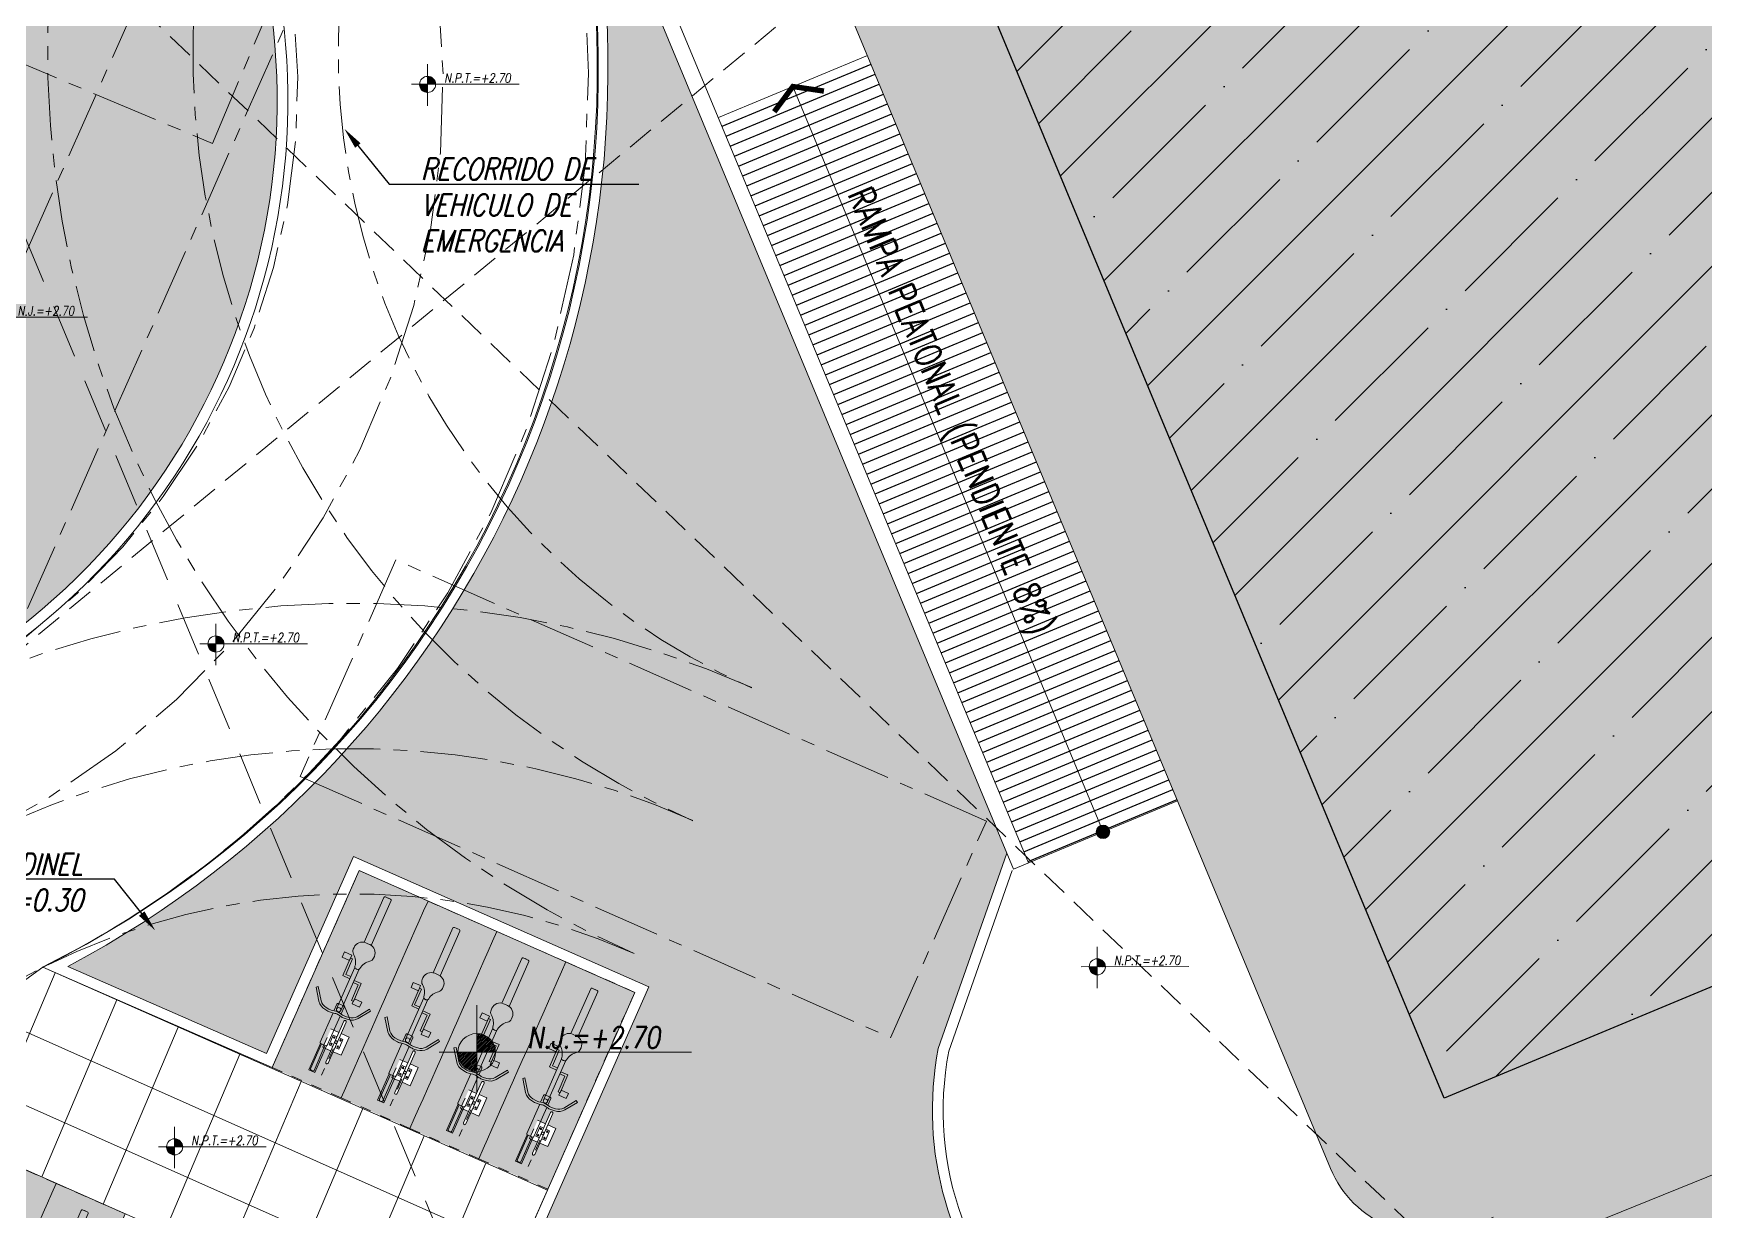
# Model space of a CAD drawing. Header units: inches. Extents: x 0 to 766, y -245 to 236.
# Drawn here: x 246.61 to 262.14, y 89.35 to 100.29 of the extents above; entities that cross this region are included whole.
import ezdxf
from ezdxf import colors
from ezdxf.entities.mleader import LeaderData, LeaderLine
from ezdxf.enums import TextEntityAlignment as Align
from ezdxf.math import Vec2, Vec3

# ---------------------------------------------------------------- set-up
doc = ezdxf.new("R2010")
doc.units = ezdxf.units.IN
doc.header["$MEASUREMENT"] = 0
doc.set_wipeout_variables(frame=1)
for name, pattern in [('CENTER', [2, 1.25, -0.25, 0.25, -0.25]), ('HIDDEN', [0.375, 0.25, -0.125]), ('HIDDEN2', [0.1875, 0.125, -0.0625])]:
    doc.linetypes.add(name, pattern=pattern)
for name, color, linetype, lineweight in [('000 SOS 911 EQUIPOS', 5, 'Continuous', 25), ('A-BICICLETAS', 251, 'Continuous', 9), ('A-JARDIN', 251, 'Continuous', 9), ('A-MURO BAJO', 251, 'Continuous', 9), ('A-PROYECCIONES', 251, 'HIDDEN', 9), ('A-TEXTO-INDICACIONES', 251, 'Continuous', 9), ('BICICLETAS', 251, 'Continuous', 9), ('DLP_ETAPAS', 251, 'Continuous', 9), ('DLP_HATCH', 251, 'Continuous', 9), ('DLP_MURO BAJO', 251, 'Continuous', 9), ('DLP_PROYECCIONES', 251, 'HIDDEN', 9), ('DLP_TEXTO INDICACIONES', 251, 'Continuous', 9), ('DLP_VERDE', 251, 'Continuous', 9), ('HATCH', 251, 'Continuous', 9), ('MOBILIARIO', 251, 'Continuous', 9), ('PROYECCIONES', 251, 'HIDDEN2', 9), ('TEXTO-AMBIENTE', 251, 'Continuous', 9), ('TEXTO-INDICACIONES', 251, 'Continuous', 9), ('XREF_PAISAJISMO_200612$0$A-PISO', 251, 'Continuous', 9), ('XREF_VEGETACION_200612$0$0_PA_VEGETACION', 251, 'Continuous', 9)]:
    doc.layers.add(name, color=color, linetype=linetype, lineweight=lineweight)
doc.styles.add('R80', font='romans.shx', dxfattribs={"width": 0.8, "oblique": 15, "height": 0.1})
doc.styles.add('R80-200', font='romans.shx', dxfattribs={"width": 0.8, "oblique": 10, "height": 0.2})
doc.styles.add('ROMANS', font='romans.shx', dxfattribs={"width": 0.8})
doc.styles.get("Standard").update_dxf_attribs({"font": 'arial.ttf'})

# ---------------------------------------------------------------- blocks, each defined once
blk = doc.blocks.new('XREF_PAISAJISMO_200612')
at = {"layer": 'XREF_PAISAJISMO_200612$0$A-PISO', "elevation": 1.392993783872242e-06}
blk.add_lwpolyline([(121.7785938877787, 92.31996970064938), (95.2386201521731, 81.58412649203092)], dxfattribs=at)
blk = doc.blocks.new('paisajismo et 1')
at = {"layer": 'XREF_VEGETACION_200612$0$0_PA_VEGETACION', "true_color": 0xecedde, "transparency": 33554618}
blk.add_hatch(color=254, dxfattribs=at).paths.add_polyline_path([(95.2386201521731, 81.58412649203092), (96.27911067209789, 81.12376370932907), (122.2008766701911, 90.81512330006808), (121.7785938877787, 92.31996970064938)])
blk.add_blockref('XREF_PAISAJISMO_200612', (0, 0))
blk = doc.blocks.new('SIM NIVEL PLANTA')
at = {"linetype": 'Continuous'}
h = blk.add_hatch(dxfattribs=at)
h.set_pattern_fill('_USER', color=256, scale=0.0999963382923852, angle=45, style=0, pattern_type=0)
h.set_pattern_definition([(45, (35396.10580914898, 26516.48920438578), (-0.0707080889003696, 0.0707080889003696), [])])
h.paths.add_polyline_path([(-17.03192196782002, 1e-16), (-15.53208676343602, 1e-16, 0.4092090227661144), (-17.03192196782002, 1.474380134766136)])
h.paths.add_polyline_path([(-18.53175717220401, -1e-16, 0.4192358746569979), (-17.03192196782002, -1.525729753993459), (-17.03192196782002, 0)])
for p, q in [((-17.03192196782002, -3.974827738415029), (-17.03192196782002, 3.71603278895526)), ((0, 0), (-20, 0))]:
    blk.add_line(p, q)
blk.add_circle((-17.03192196782002, -0.0256748096136619), 1.500054944379798, dxfattribs=at)
at = {"style": 'R80'}
blk.add_attdef('N.P.T.+0.00', text='', height=2.029999999999998, dxfattribs=at).set_placement((-7.766043381718013, 2.014999999999999), align=Align.MIDDLE_CENTER)
blk = doc.blocks.new('ETAPAS_EL-ROSARIO-01')
at = {"layer": 'DLP_HATCH'}
h = blk.add_hatch(dxfattribs=at)
h.set_pattern_fill('NET', color=8, scale=0.5, angle=30)
h.set_pattern_definition([(29.99999999999999, (-226598.6886320594, -8188115.858783023), (-0.7937499999999998, 1.374815328507796), []), (120, (-226598.6886320594, -8188115.858783023), (-1.374815328507796, -0.7937499999999997), [])])
edge = h.paths.add_edge_path()
edge.add_line((-5.119257558631944, -39.38055419642478), (-2.145317182556028, -34.362713820301))
edge.add_line((-2.145317182556028, -34.362713820301), (-0.7240417564753443, -35.17092017363757))
edge.add_line((-0.7240417564753443, -35.17092017363757), (6.173584206553642, -23.15930621977895))
edge.add_line((6.173584206553642, -23.15930621977895), (4.372489723959006, -12.48715165443718))
edge.add_line((4.372489723959006, -12.48715165443718), (3.084003503667191, -7.412719970569015))
edge.add_line((3.084003503667191, -7.412719970569015), (0.6028502009867225, -1.453054812736809))
edge.add_line((0.6028502009867225, -1.453054812736809), (-26.05888872095966, -11.4215807216242))
edge.add_line((-26.05888872095966, -11.4215807216242), (-38.30667500055279, -6.003316828981042))
edge.add_line((-38.30667500055279, -6.003316828981042), (-39.01143954624422, -15.82896352373064))
edge.add_line((-39.01143954624422, -15.82896352373064), (-41.04641557997093, -27.65982411149889))
edge.add_arc((-46.95957980857929, -26.64272587094456), 6.000000002119358, 309.9255506769823, 350.2402988185339, ccw=False)
edge.add_line((-43.10882972707623, -31.24400002416223), (-48.93134561294573, -36.11679237801582))
edge.add_line((-48.93134561294573, -36.11679237801582), (-63.58545379701536, -32.11002549156547))
edge.add_line((-63.58545379701536, -32.11002549156547), (-61.2715167705901, -23.64699377864599))
edge.add_line((-61.2715167705901, -23.64699377864599), (-60.8656602006231, -17.4209560174495))
edge.add_line((-60.8656602006231, -17.4209560174495), (-71.96898017692729, -14.997259397991))
edge.add_line((-71.96898017692729, -14.997259397991), (-72.46370098288753, -16.80662044230849))
edge.add_line((-72.46370098288753, -16.80662044230849), (-97.98786569951335, -9.828191481530666))
edge.add_line((-97.98786569951335, -9.828191481530666), (-103.8112985943153, -36.55343463178724))
edge.add_line((-103.8112985943153, -36.55343463178724), (-110.35362560043, -66.42470536567271))
edge.add_line((-110.35362560043, -66.42470536567271), (-53.61793261306593, -81.61772925034165))
edge.add_line((-53.61793261306593, -81.61772925034165), (-44.92496922399732, -72.72020544484258))
edge.add_line((-44.92496922399732, -72.72020544484258), (-5.119257558631944, -39.38055419642478))
blk = doc.blocks.new('BICICLETA')
at = {"ltscale": 0.1}
for p, q in [((-0.0352169326506555, 0), (-0.0352169326506555, -0.3043964114040136)), ((0.0352169326506555, 0), (-0.0352169326506555, 0)), ((0.0352169326506555, 0), (0.0352169326506555, -0.3060924336314201)), ((-0.0219918483053334, -0.3035321608185768), (-0.0219918483053334, -0.0161127932369709)), ((-0.0102528707357124, -0.0043738167732954), (0.0073555955896154, -0.0043738167732954)), ((0.0190945731010288, -0.0161127932369709), (0.0190945731010288, -0.3035321608185768)), ((-0.042535059095826, -0.3152711372822523), (-0.042535059095826, -0.6538007911294699)), ((0.0278988062636927, -0.3035321608185768), (-0.030796081526205, -0.3035321608185768)), ((0.0396377838333137, -0.3152711372822523), (0.0396377838333137, -0.6538007911294699)), ((-0.2294698675977997, -0.7060678862035275), (-0.317238318210002, -0.8312386739999055)), ((-0.1006510849110782, -0.6495964899659157), (-0.136093778302893, -0.6538777090609074)), ((-0.097835585474968, -0.6729050148278475), (-0.1332782788667828, -0.6771862339228392)), ((-0.0226960347499699, -0.681324178352952), (-0.0625106919324026, -0.6739967521280051)), ((-0.0226960347499699, -0.6574519332498312), (-0.0582612127182074, -0.6509065739810467)), ((-0.042535059095826, -0.6776730362325907), (-0.042535059095826, -0.755668381229043)), ((0.0197987574501895, -0.6574519332498312), (0.0553639375721105, -0.6509065739810467)), ((0.0197987574501895, -0.681324178352952), (0.059613416728098, -0.6739967521280051)), ((0.0396377838333137, -0.6776730362325907), (0.0396377838333137, -0.755668381229043)), ((0.0949383102124557, -0.6729050148278475), (0.1303810036624782, -0.6771862339228392)), ((0.0977538097067736, -0.6495964899659157), (0.1331965030985884, -0.6538777090609074)), ((0.2265725923934951, -0.7060678862035275), (0.3143410430639051, -0.8312386739999055)), ((-0.317238318210002, -0.8312386739999055), (-0.2988601372344419, -0.845848836004734)), ((-0.211091686564032, -0.7206780482083559), (-0.2988601372344419, -0.845848836004734)), ((0.0278988062636927, -0.7674073576927185), (-0.030796081526205, -0.7674073576927185)), ((-0.0249265927122906, -0.7087124697864056), (-0.0249265927122906, -1.187924370169639)), ((0.022029317507986, -0.7087124697864056), (0.022029317507986, -1.187924370169639)), ((0.0817608520155773, -0.8520537223666906), (0.0817608520155773, -1.033725392073392)), ((0.0817608520155773, -0.8520537223666906), (0.105238807038404, -0.8520537223666906)), ((0.105238807038404, -0.8520537223666906), (0.105238807038404, -1.057203346863389)), ((0.208194411417935, -0.7206780482083559), (0.2959628619719297, -0.845848836004734)), ((0.3143410430639051, -0.8312386739999055), (0.2959628619719297, -0.845848836004734)), ((-0.0249265927122906, -1.057203346863389), (-0.1081360823009163, -1.057203346863389)), ((-0.1081360823009163, -1.262352971360087), (-0.1081360823009163, -1.057203346863389)), ((0.022029317507986, -1.033725392073392), (0.0817608520155773, -1.033725392073392)), ((0.022029317507986, -1.057203346863389), (0.105238807038404, -1.057203346863389)), ((-0.0846581271616742, -1.262352971360087), (-0.0846581271616742, -1.080681301653385)), ((-0.0249265927122906, -1.080681301653385), (-0.0846581271616742, -1.080681301653385)), ((-0.0059508346021175, -1.178271571174263), (-0.0014486375730485, -1.178271571174263)), ((0.0030535593978129, -1.178271571174263), (-0.0014486375730485, -1.178271571174263)), ((-0.1188384132110514, -1.377834189683198), (-0.1188384132110514, -1.357673712074756)), ((-0.0846581271616742, -1.262352971360087), (-0.1081360823009163, -1.262352971360087)), ((0.1159411379485391, -1.377834189683198), (0.1159411379485391, -1.357673712074756)), ((-0.042535059095826, -1.988261021673679), (-0.042535059095826, -1.470080446451902)), ((-0.0014486375730485, -1.471746010705828), (-0.0249265927122906, -1.471746010705828)), ((-0.0014486375730485, -1.471746010705828), (0.022029317507986, -1.471746010705828)), ((0.0396377838333137, -1.988261021673679), (0.0396377838333137, -1.470080446451902)), ((0.0278988062636927, -2), (-0.030796081526205, -2)), ((0.0073555955896154, -2), (-0.0102528707357124, -2))]:
    blk.add_line(p, q, dxfattribs=at)
for points in [[(0.1902822779957205, -0.8224237971007823), (0.1902822779957205, -0.881683649495244), (0.105238807038404, -0.881683649495244), (0.105238807038404, -0.8224237971007823)], [(-0.1931795531418174, -1.29198289848864), (-0.1931795531418174, -1.232723046094179), (-0.1081360823009163, -1.232723046094179), (-0.1081360823009163, -1.29198289848864)]]:
    blk.add_lwpolyline(points, close=True, dxfattribs=at)
blk.add_circle((-0.0014486375730485, -0.7087124697864056), 0.0234779551140784, dxfattribs=at)
for centre, radius, start, end in [((-0.0102528707357124, -0.0161127932369709), 0.0117389775570392, 90, 180), ((0.0073555955896154, -0.0161127932369709), 0.0117389775570392, 0, 90), ((-0.030796081526205, -0.3152711372822523), 0.0117389775570392, 90, 180), ((0.0278988062636927, -0.3152711372822523), 0.0117389775570392, 0, 90), ((-0.1192007814534008, -0.7937288600951434), 0.1408677306844701, 96.88754168544253, 141.5162396739128), ((-0.1192007814534008, -0.7937288600951434), 0.1173897755703917, 96.88754168544253, 141.5162396739128), ((-0.083758088061586, -0.7894476391375065), 0.1408677306844701, 79.57206374426998, 96.88754168544253), ((-0.083758088061586, -0.7894476391375065), 0.1173897755703917, 79.57206374426998, 96.88754168544253), ((-0.001448638678994, -0.5420010443776846), 0.1173897755703917, 259.5720637442699, 280.42793625573), ((-0.001448638678994, -0.5658732894808054), 0.1173897755703917, 259.5720637442699, 280.42793625573), ((0.0808608127990738, -0.7894476391375065), 0.1408677306844701, 83.11245831455749, 100.42793625573), ((0.0808608127990738, -0.7894476391375065), 0.1173897755703917, 83.11245831455749, 100.42793625573), ((0.1163035061908886, -0.7937288600951434), 0.1173897755703917, 38.48376032608721, 83.11245831455749), ((0.1163035061908886, -0.7937288600951434), 0.1408677306844701, 38.48376032608721, 83.11245831455749), ((-0.030796081526205, -0.755668381229043), 0.0117389775570392, 180, 270), ((0.0278988062636927, -0.755668381229043), 0.0117389775570392, 270, 0), ((-0.1922793090343475, -1.177966738119721), 0.1643621935413706, 306.3264775057557, 352.7261544639273), ((-0.0059508346021175, -1.20174952596426), 0.0234779551140784, 90, 172.7261544639273), ((0.0030535593978129, -1.20174952596426), 0.0234779551140784, 7.273845536072695, 90), ((0.1893820338300429, -1.177966738119721), 0.1643621935413706, 187.2738455360727, 233.6735224942443), ((-0.0601435254211538, -1.357673712074756), 0.0586948877851959, 126.3264775057557, 180), ((-0.0249265927122906, -1.377834189683198), 0.0939118204563134, 180, 270), ((0.022029317507986, -1.377834189683198), 0.0939118204563134, 270, 0), ((0.0572462502168492, -1.357673712074756), 0.0586948877851959, 0, 53.6735224942443), ((-0.030796081526205, -1.988261021673679), 0.0117389775570392, 180, 270), ((0.0278988062636927, -1.988261021673679), 0.0117389775570392, 270, 0)]:
    blk.add_arc(centre, radius, start, end, dxfattribs=at)
blk = doc.blocks.new('ESTAC_BICICLETA')
at = {"layer": 'HATCH'}
h = blk.add_hatch(color=254, dxfattribs=at)
h.dxf.hatch_style = 1
h.paths.add_polyline_path([(-2.842170943040401e-14, 5.684341886080801e-14), (0.6999999999999715, 5.684341886080801e-14), (0.6999999999999715, -1.999999999999943), (-2.842170943040401e-14, -1.999999999999943)])
blk.add_wipeout([(0.15975609629183463, -0.3627446446918575), (0.24024390110958604, -0.3627446452913943), (0.2402439018728295, -0.24811049739538493), (0.2415715358754798, -0.2425770802031807), (0.24634256008705174, -0.23754857846195232), (0.2524390239436633, -0.2359153752871982), (0.25798507854886604, -0.23724945317993928), (0.26294303427914417, -0.24191479165214913), (0.2646341460144354, -0.24811049735797042), (0.2646341461599105, -0.36274464529139205), (0.34512194965106685, -0.3627446448416499), (0.3451219506868261, -0.5481104992319368), (0.26463414615988784, -0.5481104988322484), (0.2646341456511748, -0.6627446443578382), (0.2629002484999017, -0.6690123211736188), (0.2586449430240477, -0.6732426230387067), (0.25243902439807175, -0.6749397656108975), (0.2462697027867227, -0.6732641715921379), (0.24141828978237936, -0.6679661758293884), (0.2402439031449687, -0.6627446443952529), (0.24024390280734034, -0.548110498741299), (0.15975609732781645, -0.5481104991911333)])
at = {"layer": 'BICICLETAS', "color": 251, "linetype": 'HIDDEN2', "ltscale": 0.5}
blk.add_lwpolyline([(-2.842170943040401e-14, 5.684341886080801e-14), (0.6999999999999715, 5.684341886080801e-14), (0.6999999999999715, -1.999999999999943), (-2.842170943040401e-14, -1.999999999999943)], close=True, dxfattribs=at)
at = {"layer": 'MOBILIARIO', "color": 6, "linetype": 'Continuous'}
blk.add_lwpolyline([(0.2402439018728666, -0.2481104972216373), (0.2402439031449558, -0.6627446439943403, 1), (0.2646341456510621, -0.6627446447212484), (0.2646341460144164, -0.2481104974942528, 1)], format="xyb", close=True, dxfattribs=at)
at = {"layer": 'MOBILIARIO', "color": 4, "linetype": 'Continuous'}
for points in [[(0.2402439013277105, -0.54811049874124), (0.1597560973277934, -0.54811049874124), (0.1597560962918346, -0.3627446446918471), (0.2402439011095233, -0.3627446452913816)], [(0.2402439013277604, -0.5042080597089097), (0.2036585361148097, -0.5042080597089097), (0.2036585355695288, -0.4066470840511963), (0.2402439007825045, -0.4066470843237119)], [(0.2646341461599078, -0.3627446452913816), (0.3190918139949385, -0.3627446456971605)], [(0.2646341458327891, -0.4066470843237618), (0.3012195108640378, -0.4066470845964272), (0.3012195114091689, -0.5042080599815252), (0.2646341463779203, -0.5042080597998481)], [(0.3152207159356595, -0.5481104990834319), (0.2646341461598578, -0.5481104988322283)]]:
    blk.add_lwpolyline(points, dxfattribs=at)
at = {"layer": 'MOBILIARIO', "color": 7, "linetype": 'Continuous'}
for centre in [(0.2203465871742777, -0.4233351203003361), (0.2845314732517705, -0.4233351258429853), (0.2203465857205364, -0.4875200259130098), (0.284531470707742, -0.4875200224602462)]:
    blk.add_circle(centre, 0.006592494551161714, dxfattribs=at)
at = {"layer": 'PROYECCIONES', "ltscale": 0.2}
blk.add_line((0.252439024034505, -0.3868027938627803), (0.2524390243639695, -0.1185152891258158), dxfattribs=at)
blk.add_lwpolyline([(0.3190918139949385, -0.3627446456971605), (0.3451219496510291, -0.3627446458911157), (0.3451219506868132, -0.5481104992319179), (0.3152207159356595, -0.5481104990834319)], dxfattribs=at)
at = {"layer": 'PROYECCIONES', "ltscale": 0.4}
blk.add_circle((0.2524390247614879, -0.4554275716983259), 0.01219512210916525, dxfattribs=at)
at = {"layer": 'BICICLETAS', "xscale": -0.8780487806474042, "yscale": 0.8780487806474041, "zscale": 0.878048780647404, "rotation": 0.003284121983559984}
blk.add_blockref('BICICLETA', (0.3499999999999715, -0.1185170615465621), dxfattribs=at)
blk = doc.blocks.new('base general')
h = blk.add_hatch()
h.set_pattern_fill('_USER', color=251, scale=0.09999999999999999, angle=22.60303037113622, pattern_type=0)
h.set_pattern_definition([(22.60303037113621, (29.06461965519702, 26.55773296114057), (-0.03843441506680859, 0.09231898904598271), [])])
h.paths.add_polyline_path([(32.47851706430083, 21.47981013078243), (29.59593378924183, 28.40373840555549), (28.21117366454564, 27.82723295688629), (31.09375113932765, 20.90330387093127)])
at = {"layer": 'DLP_PROYECCIONES', "linetype": 'Continuous'}
h = blk.add_hatch(color=251, dxfattribs=at)
h.dxf.hatch_style = 1
edge = h.paths.add_edge_path()
edge.add_arc((31.78610040846979, 21.19156475551426), 0.06249999999999998, 0, 360)
at = {"layer": 'DLP_VERDE'}
h = blk.add_hatch(dxfattribs=at)
h.set_pattern_fill('AR-SAND', color=251, scale=0.0035, angle=215)
h.set_pattern_definition([(252.5, (-226544.9929284189, -8188091.284064868), (0.1028379063742484, -0.1371042579803462), [0, -0.135128, 0, -0.15113, 0, -0.1444625]), (222.5, (-226544.9929284189, -8188091.284064868), (0.01502412461654384, -0.2957586482645716), [0, -0.07289800000000002, 0, -0.121793, 0, -0.04667250000000001]), (182.5, (-226544.9033566003, -8188091.221346006), (-0.2264915386418954, -0.1592051501849949), [0, -0.04445, 0, -0.16002, 0, -0.208915]), (172.5, (-226544.9033566003, -8188091.221346006), (-0.1741606377632479, -0.217199849944006), [0, -0.022225, 0, -0.104902, 0, -0.120015])])
edge = h.paths.add_edge_path()
edge.add_line((35.41580056762905, 17.61179067846388), (34.95455813853187, 18.71969101391733))
edge.add_line((34.95455813853187, 18.71969101391733), (34.95451484443038, 18.71967298910022))
edge.add_line((34.95451484443038, 18.71967298910022), (26.09541963215452, 39.99920288659632))
edge.add_line((26.09541963215452, 39.99920288659632), (24.96460885493434, 39.52844891231507))
edge.add_line((24.96460885493434, 39.52844891231507), (24.21525246166857, 41.32843574881554))
edge.add_line((24.21525246166857, 41.32843574881554), (23.16457504793652, 40.8910259809345))
edge.add_arc((23.35674329285393, 40.42942944169044), 0.5000000000675453, 112.6025549344188, 242.6077559631927)
edge.add_arc((20.13618608468096, 34.21428573876619), 6.499999998689964, 22.603103711627227, 62.6077558450545, ccw=False)
edge.add_line((26.13691717362963, 36.71253039874136), (33.90051459215465, 18.06415133923292))
edge.add_arc((34.82370678105508, 18.44848997145891), 1.000000001170899, 202.6026878540078, 292.6029996940762)
edge.add_line((35.20805043788278, 17.52529987413436), (35.41580056762905, 17.61179067846388))
h = blk.add_hatch(dxfattribs=at)
h.set_pattern_fill('AR-SAND', color=251, scale=0.0035, angle=215)
h.set_pattern_definition([(252.5, (0, 0), (0.1028379063742484, -0.1371042579803462), [0, -0.135128, 0, -0.15113, 0, -0.1444625]), (222.5, (0, 0), (0.01502412461654384, -0.2957586482645716), [0, -0.07289800000000002, 0, -0.121793, 0, -0.04667250000000001]), (182.5, (0.08957181859295815, 0.06271886266767979), (-0.2264915386418954, -0.1592051501849949), [0, -0.04445, 0, -0.16002, 0, -0.208915]), (172.5, (0.08957181859295815, 0.06271886266767979), (-0.1741606377632479, -0.217199849944006), [0, -0.022225, 0, -0.104902, 0, -0.120015])])
edge = h.paths.add_edge_path()
edge.add_line((54.15795851493021, 23.06909632124007), (53.47955987101886, 24.69859207142144))
edge.add_line((53.47955987101886, 24.69859207142144), (49.46368754212745, 23.02668615896255))
edge.add_line((49.46368754212745, 23.02668615896255), (49.77106591992197, 22.28837169334292))
edge.add_line((49.77106591992197, 22.28837169334292), (48.38620007687132, 21.71181974280626))
edge.add_line((48.38620007687132, 21.71181974280626), (48.38620649315999, 21.71180433128029))
edge.add_line((48.38620649315999, 21.71180433128029), (35.8769682503189, 16.50393477547914))
edge.add_line((35.8769682503189, 16.50393477547914), (33.56158331385814, 15.54503816086799))
edge.add_arc((33.28421255675494, 18.61405910365283), 3.081529504020363, 169.4207275230224, 275.1642250694089, ccw=False)
edge.add_line((30.25506340982975, 19.17981481924653), (30.89331629296066, 20.99441737402231))
edge.add_line((30.89331629296066, 20.99441737402231), (26.8942514306982, 30.60029475297779))
edge.add_arc((17.75088593835244, 28.27808510512114), 9.433652006260239, -62.1009707711479, 14.250533526430218, ccw=False)
edge.add_line((22.16503171101795, 19.9408729057759), (24.01294223373407, 19.13364793173969))
edge.add_line((24.01294223373407, 19.13364793173969), (24.82116125046741, 20.96351358946413))
edge.add_line((24.82116125046741, 20.96351358946413), (27.5654016569606, 19.75143088120967))
edge.add_line((27.5654016569606, 19.75143088120967), (25.17949706461513, 14.34957176353782))
edge.add_line((25.17949706461513, 14.34957176353782), (27.63505820641876, 13.2321751313284))
edge.add_line((27.63505820641876, 13.2321751313284), (54.15795851493021, 23.06909632124007))
at = {"layer": 'A-PROYECCIONES', "color": 251}
for p, q in [((16.10224282168201, 18.25588450022042, 1.123109940365119e-06), (30.28483927779598, 29.93647476471961, 1.423259518105667e-06)), ((21.76316124599543, 29.87686299160123, 1.408051163189108e-06), (35.97418744111201, 16.27038774546236))]:
    blk.add_line(p, q, dxfattribs=at)
at = {"layer": 'DLP_MURO BAJO', "color": 251}
for p, q in [((30.95524944737554, 20.84565200470388, 5.920581379320948e-06), (24.61366905632894, 36.07832603529096)), ((31.0937283031526, 20.90330273564905, 5.920581373991877e-06), (24.75214791111648, 36.1359767653048)), ((29.59598030836787, 28.40375278424472, 3.505974063833913e-06), (28.21119176005595, 27.82724547665566)), ((32.47851684741909, 21.47981004044414, 3.505974062562371e-06), (30.95524944737554, 20.84565200470388, 4.822161026424635e-06))]:
    blk.add_line(p, q, dxfattribs=at)
for points in [[(35.41580056931707, 17.61179067846388), (35.20805043788278, 17.52529987413436, -0.4142151567783744), (33.90051459244569, 18.06415133923292), (26.13691717362963, 36.71253039874136, 0.1763479106686683), (23.12670349291875, 39.9854906052351, -0.6371021639211684), (23.164575047791, 40.8910259809345), (24.21525246166857, 41.32843574881554), (24.96460885493434, 39.52844891231507), (26.09541963215452, 39.99920288659632), (34.95451484443038, 18.71967298910022), (34.95455813969602, 18.71969101391733)], [(35.87701619093423, 16.50395473558456), (34.30464087135624, 15.84933821670711, -0.5871548675415277), (30.35188510213629, 19.15370474755764), (30.94270466358284, 20.83345068339258)]]:
    blk.add_lwpolyline(points, format="xyb", dxfattribs=at)
at = {"layer": 'DLP_MURO BAJO', "color": 251, "elevation": 1.244826271779357e-06}
blk.add_lwpolyline([(30.89331629296066, 20.99441737402231), (30.25506340982975, 19.17981481924653, 0.5061523056124244), (33.59587834984995, 15.57408653385937, 0.5061523056124244)], format="xyb", dxfattribs=at)
at = {"layer": 'DLP_PROYECCIONES', "color": 251, "linetype": 'CENTER', "ltscale": 0.5}
for p, q in [((24.0460659499513, 31.70016609784216, 1.244826271779358e-06), (12.3298946993018, 5.218613435514271)), ((25.28063371355529, 31.15395877696574, 1.244826271779358e-06), (13.56446261081146, 4.672406448982656))]:
    blk.add_line(p, q, dxfattribs=at)
at = {"layer": 'DLP_PROYECCIONES', "color": 251, "linetype": 'Continuous'}
blk.add_line((28.90358603760251, 28.11549913231283), (31.78612256803899, 21.19155638664961, 4.10424086488315e-06), dxfattribs=at)
at = {"layer": 'DLP_PROYECCIONES', "color": 251, "linetype": 'CENTER', "ltscale": 0.5}
blk.add_lwpolyline([(21.48228384304093, 28.43872106540948), (23.51046921341913, 27.58639243431389), (25.8350033464958, 33.11780645418912), (23.80681797518628, 33.97013508621603)], close=True, dxfattribs=at)
for points in [[(27.42850435298169, 20.06002766080201, -0.4143030742193787), (22.76038962567691, 32.13085516355932)], [(27.97433402636671, 21.29476243630052, -0.4143030743007911), (23.99495753715746, 31.5846481770277)], [(28.52016369934427, 22.52949721273035, -0.4143030743445475), (25.22952544863801, 31.03844119142741, -0.4143030743445475)], [(28.52100048854481, 22.53139013331383, 0.41427664012498), (16.44950202573091, 17.8666302068159)], [(27.9751692135178, 21.29665583092719, 0.414302988343291), (17.68406993709505, 17.32042322121561)], [(27.4293409542006, 20.06192015297711), (27.42858705762774, 20.06225397344679, 0.472284774245582), (18.52644001762383, 15.58924738783389)]]:
    blk.add_lwpolyline(points, format="xyb", dxfattribs=at)
at = {"layer": 'DLP_PROYECCIONES', "color": 251, "linetype": 'Continuous', "const_width": 0.04999999999999998}
blk.add_lwpolyline([(29.19203446726897, 28.07310541905463), (28.90358603480854, 28.11549913231283), (28.7304385266325, 27.88093641679734)], dxfattribs=at)
at = {"layer": 'DLP_PROYECCIONES', "color": 251, "linetype": 'CENTER', "ltscale": 0.5, "elevation": 5.526390779616346e-06}
blk.add_lwpolyline([(25.21463193348609, 23.71858187764883), (24.32451684505213, 21.70669343043119), (29.81148468202446, 19.27910533547401), (30.701599770342, 21.29099378362298)], close=True, dxfattribs=at)
at = {"layer": 'DLP_PROYECCIONES', "color": 251, "linetype": 'Continuous'}
blk.add_circle((31.78610040846979, 21.19156475551426), 0.06249999999999998, dxfattribs=at)
at = {"layer": 'TEXTO-AMBIENTE', "color": 251, "style": 'ROMANS', "width": 0.8}
blk.add_text('RAMPA PEATONAL (PENDIENTE 8%%%)', height=0.2399999999999999, rotation=292.6493020610602, dxfattribs=at).set_placement((29.40736244164873, 27.11560966260731, 1.828466321334323e-06))
at = {"layer": 'TEXTO-INDICACIONES', "color": 251, "linetype": 'Continuous'}
ml = blk.add_multileader_mtext('Standard', dxfattribs=at)
ml.set_content('{\\Fromans|c0;\\Q15;\\W0.8;RECORRIDO DE VEHICULO DE EMERGENCIA}', color=251)
ml.set_leader_properties(color=7)
ml.build(insert=Vec2(0, 0))
ml.multileader.update_dxf_attribs({"text_left_attachment_type": 6, "text_right_attachment_type": 6, "arrow_head_size": 0.2})
ctx = ml.context
ctx.base_point, ctx.char_height, ctx.arrow_head_size, ctx.landing_gap_size, ctx.plane_origin = Vec3(25.34610783425742, 27.20846999250352, 1.244826271779357e-06), 0.2, 0.2, 0.1, Vec3(22.92161279727588, 27.8681443342939, 1.244826271779357e-06)
ctx.left_attachment, ctx.right_attachment = 6, 6
notes = []
notes.append((ctx, [(1, (1, 1, 0), (25.15072479625815, 27.20846999250352, 1.244826271779357e-06), (1, 0), 0.1953830379992724, [(0, [(24.73503153404454, 27.72269614506513, 1.244826271779357e-06)], 0, [])])]))
ctx.mtext.insert, ctx.mtext.width, ctx.mtext.flow_direction = Vec3(25.44610783425742, 27.44846999272704, 1.244826271779357e-06), 2.005206738482229, 5
ml = blk.add_multileader_mtext('Standard', dxfattribs=at)
ml.set_content('{\\Fromans|c0;\\Q15;\\W0.8;SARDINEL h=0.30}', color=251)
ml.set_leader_properties(color=7)
ml.build(insert=Vec2(0, 0))
ml.multileader.update_dxf_attribs({"text_left_attachment_type": 6, "text_right_attachment_type": 6, "arrow_head_size": 0.2})
ctx = ml.context
ctx.base_point, ctx.char_height, ctx.arrow_head_size, ctx.landing_gap_size, ctx.plane_origin = Vec3(21.12873749266555, 20.75122878141701), 0.2, 0.2, 0.1, Vec3(20.2974153906398, 20.43212358746678)
ctx.left_attachment, ctx.right_attachment, ctx.text_align_type = 6, 6, 2
notes.append((ctx, [(1, (1, 1, 0), (22.59836960135726, 20.75122878141701), (-1, 0), 0.1953830379992724, [(0, [(22.97650953018456, 20.27567369025201)], 0, [])])]))
ctx.mtext.insert, ctx.mtext.width, ctx.mtext.alignment, ctx.mtext.flow_direction = Vec3(22.30298656335799, 20.99122878164053), 1.476978629740188, 3, 5
for ctx, leaders in notes:
    for number, flags, end, landing, length, lines in leaders:
        leader = LeaderData()
        leader.index, (leader.has_last_leader_line, leader.has_dogleg_vector, leader.attachment_direction) = number, flags
        leader.last_leader_point, leader.dogleg_vector, leader.dogleg_length = Vec3(end), Vec3(landing), length
        for number, points, colour, breaks in lines:
            line = LeaderLine()
            line.index, line.vertices, line.color, line.breaks = number, Vec3.list(points), colors.encode_raw_color(colour), breaks
            leader.lines.append(line)
        ctx.leaders.append(leader)

msp = doc.modelspace()

# ---------------------------------------------------------------- hatches: boundary and pattern name
at = {"layer": '000 SOS 911 EQUIPOS'}
h = msp.add_hatch(dxfattribs=at)
h.set_pattern_fill('ANSI35', color=2, scale=3.9)
h.set_pattern_definition([(45, (0, 7.460698725481052e-14), (-0.6894291116568839, 0.6894291116568839), []), (45, (0.6894291104999866, 7.460698725481052e-14), (-0.6894291116568839, 0.6894291116568839), [1.21875, -0.24375, 0, -0.24375])])
h.paths.add_polyline_path([(253.2691382691501, 141.9269970064324), (240.4765992209848, 136.6190270527919), (259.7191317356828, 90.39799356255388), (272.505328757883, 95.7210700659616)])
at = {"layer": 'A-BICICLETAS'}
h = msp.add_hatch(dxfattribs=at)
h.set_pattern_fill('ANSI31', color=251, scale=4.999999999999998, angle=-68.97236252504919, double=1)
h.set_pattern_definition([(336.0276374749508, (251.3858402430435, 89.54282330822667), (0.2539349584242733, 0.5710884667808154), [])])
h.paths.add_polyline_path([(244.9968157370115, 90.3822110398533), (246.6955373588373, 91.61444623496851), (251.3858402374556, 89.54282331195196), (250.6640583913197, 87.90865746427795), (245.5414757489582, 90.17121061504355)])
h = msp.add_hatch(dxfattribs=at)
h.set_pattern_fill('ANSI31', color=251, scale=4.999999999999998, angle=22.0276374749508, double=1)
h.set_pattern_definition([(67.02763747495081, (251.3858402430435, 89.54282330822667), (-0.5754332633442508, 0.2439294148662398), [])])
h.paths.add_polyline_path([(244.9968157370115, 90.3822110398533), (246.6955373588373, 91.61444623496851), (251.3858402374556, 89.54282331195196), (250.6640583913197, 87.90865746427795), (245.5414757489582, 90.17121061504355)])
at = {"layer": 'DLP_VERDE'}
h = msp.add_hatch(dxfattribs=at)
h.set_pattern_fill('AR-SAND', color=251, scale=0.005, angle=215)
h.set_pattern_definition([(252.5, (-226320.2287341499, -8188019.603450044), (0.1469112948203549, -0.1958632256862088), [0, -0.19304, 0, -0.2159, 0, -0.206375]), (222.5, (-226320.2287341499, -8188019.603450044), (0.02146303516649123, -0.4225123546636738), [0, -0.10414, 0, -0.17399, 0, -0.06667500000000001]), (182.5, (-226320.100774409, -8188019.513851669), (-0.3235593409169935, -0.227435928835707), [0, -0.0635, 0, -0.2286, 0, -0.29845]), (172.5, (-226320.100774409, -8188019.513851669), (-0.2488009110903542, -0.3102854999200086), [0, -0.03175, 0, -0.14986, 0, -0.17145])])
h.paths.add_polyline_path([(267.8011765499198, 121.8252278390201), (249.7474713067006, 114.3513253359916), (259.3553606254811, 91.27305019654801), (260.7384402448026, 87.95102445602885), (279.0505276954739, 94.79639531027993)])
h.paths.add_polyline_path([(272.498323991191, 98.86165167306086), (274.2278818346042, 94.70730098251721), (278.3822325256135, 96.43685882639608), (276.652674682666, 100.5912095169397)], flags=16)

# ---------------------------------------------------------------- linework, layer by layer
at = {"layer": '000 SOS 911 EQUIPOS', "color": 2, "elevation": 1.708199982557754e-06}
msp.add_lwpolyline([(240.4765972778706, 136.6190317202337), (253.2691363260319, 141.9270016738728), (272.5053268147636, 95.7210747334008), (259.7191297925647, 90.39799822999474), (240.4765972778661, 136.6190317202318)], dxfattribs=at)
at = {"layer": 'A-BICICLETAS', "color": 251, "elevation": 5.150928772436698e-06}
msp.add_lwpolyline([(244.9968157370115, 90.3822110398533), (246.6955373588373, 91.61444623496851), (251.3858402374556, 89.54282331195196), (250.6640583913197, 87.90865746427795), (245.5414757489582, 90.17121061504355)], close=True, dxfattribs=at)
at = {"layer": 'A-MURO BAJO', "color": 251}
for centre, radius, start, end in [((242.6737427339779, 99.66501074478498, -2.710756627989497e-06), 6.2, 296.5573009322465, 22.60266140868131), ((242.6737427339779, 99.66501074478498, -2.710756627989497e-06), 6.3, 296.5573009322465, 22.60266140868131), ((249.581389984198, 85.84509937845638, -2.710756627989497e-06), 6.450093274988149, 116.4819513484957, 116.6174890764579)]:
    msp.add_arc(centre, radius, start, end, dxfattribs=at)
at = {"layer": 'A-PROYECCIONES', "color": 251, "linetype": 'CENTER', "ltscale": 0.5}
for radius in [7.8, 6.449999999999999]:
    msp.add_arc((242.6159557350277, 99.80381692115685, -2.710756627989497e-06), radius, 296.5192159479923, 22.60266140868131, dxfattribs=at)

# ---------------------------------------------------------------- block references
at = {"color": 251}
for name, p in [('base general', (224.76419426899, 71.68061482448599, -1.402094120316641e-06)), ('paisajismo et 1', (156.1220962290192, 3.709226474245099, -1.06852960529373e-07))]:
    msp.add_blockref(name, p, dxfattribs=at)
at = {"layer": 'A-TEXTO-INDICACIONES', "color": 251}
ref = msp.add_blockref('SIM NIVEL PLANTA', (251.1243407657842, 99.81703982137611, 1.189032185748762e-06), dxfattribs=dict(at, xscale=0.04999999999999999, yscale=0.04999999999999999, zscale=0.04999999999999999, rotation=0.009024318233188236))
ref.add_attrib('N.P.T.+0.00', 'N.P.T.=+2.70', dxfattribs={"layer": '0', "height": 0.08533333333333337, "rotation": 0.009024320776549822, "style": 'R80-200', "oblique": 10, "width": 0.7999999999999997}).set_placement((250.7360227332922, 99.91772866257003, 1.189032185748762e-06), align=Align.TOP_CENTER)
ref = msp.add_blockref('SIM NIVEL PLANTA', (247.1135312594072, 97.65400221206716, -1.572678485372836e-07), dxfattribs=dict(at, xscale=0.04999999999999999, yscale=0.04999999999999999, zscale=0.04999999999999999, rotation=0.009024318233188236))
ref.add_attrib('N.P.T.+0.00', 'N.J.=+2.70', dxfattribs={"layer": '0', "height": 0.08533333333333337, "rotation": 0.009024320776549822, "style": 'R80-200', "oblique": 10, "width": 0.7999999999999997}).set_placement((246.7252132269152, 97.75469105232975, -1.572678485372836e-07), align=Align.TOP_CENTER)
ref = msp.add_blockref('SIM NIVEL PLANTA', (249.1572462927381, 94.61868497457823, 1.189032185748762e-06), dxfattribs=dict(at, xscale=0.04999999999999999, yscale=0.04999999999999999, zscale=0.04999999999999999, rotation=0.009024318233188236))
ref.add_attrib('N.P.T.+0.00', 'N.P.T.=+2.70', dxfattribs={"layer": '0', "height": 0.08533333333333337, "rotation": 0.009024320776549822, "style": 'R80-200', "oblique": 10, "width": 0.7999999999999997}).set_placement((248.7689282602462, 94.71937381577214, 1.189032185748762e-06), align=Align.TOP_CENTER)
ref = msp.add_blockref('SIM NIVEL PLANTA', (257.3483727134246, 91.6195751140686, 1.163745566585602e-06), dxfattribs=dict(at, xscale=0.04999999999999999, yscale=0.04999999999999999, zscale=0.04999999999999999, rotation=0.009024318233188236))
ref.add_attrib('N.P.T.+0.00', 'N.P.T.=+2.70', dxfattribs={"layer": '0', "height": 0.08533333333333337, "rotation": 0.009024320776549822, "style": 'R80-200', "oblique": 10, "width": 0.7999999999999997}).set_placement((256.9600546809327, 91.72026395526251, 1.163745566585602e-06), align=Align.TOP_CENTER)
ref = msp.add_blockref('SIM NIVEL PLANTA', (248.7733187160577, 89.94677875292024, -1.572678485372836e-07), dxfattribs=dict(at, xscale=0.04999999999999999, yscale=0.04999999999999999, zscale=0.04999999999999999, rotation=0.009024318233188236))
ref.add_attrib('N.P.T.+0.00', 'N.P.T.=+2.70', dxfattribs={"layer": '0', "height": 0.08533333333333325, "rotation": 0.009024312438916661, "style": 'R80-200', "oblique": 10.00000000000004, "width": 0.8000000000000006}).set_placement((248.3850006840314, 90.04746759318283, -1.572678485372836e-07), align=Align.TOP_CENTER)
at = {"layer": 'DLP_ETAPAS', "color": 251}
msp.add_blockref('ETAPAS_EL-ROSARIO-01', (278.4598979095701, 96.25533297945282, -1.572678485372836e-07), dxfattribs=at)
at = {"layer": 'DLP_TEXTO INDICACIONES', "color": 251}
ref = msp.add_blockref('SIM NIVEL PLANTA', (252.7252363582322, 90.82514167119285, -3.678860654348053e-06), dxfattribs=dict(at, xscale=0.1171875, yscale=0.1171875, zscale=0.1171875))
ref.add_attrib('N.P.T.+0.00', 'N.J.=+2.70', dxfattribs={"layer": '0', "height": 0.2, "rotation": 3.335092202405576e-09, "style": 'R80-200', "oblique": 10, "width": 0.8}).set_placement((251.8151531501155, 91.06127448481044, -3.678860654348053e-06), align=Align.TOP_CENTER)

# ---------------------------------------------------------------- next in the draw order: block references
at = {"layer": 'A-BICICLETAS', "color": 251}
for p, rotation in [((250.7493411957641, 89.8342997767823, 5.150928772372201e-06), 156.1698097981088), ((246.1817985683103, 89.88839147434106, 5.150928772436698e-06), 336.1698097981089)]:
    msp.add_blockref('ESTAC_BICICLETA', p, dxfattribs=dict(at, rotation=rotation))

# ---------------------------------------------------------------- next in the draw order: block references
at = {"layer": 'A-BICICLETAS', "color": 251, "rotation": 156.1698097981088}
for p in [(250.1090183708241, 90.11711891841611, 5.150928772300537e-06), (246.6543895493617, 87.4932593713375, 5.150928772436698e-06)]:
    msp.add_blockref('ESTAC_BICICLETA', p, dxfattribs=at)

# ---------------------------------------------------------------- next in the draw order: block references
msp.add_blockref('ESTAC_BICICLETA', (249.468695545884, 90.3999380591186, 5.150928772228875e-06), dxfattribs=at)

# ---------------------------------------------------------------- next in the draw order: hatches: boundary and pattern name
at = {"layer": 'A-JARDIN'}
h = msp.add_hatch(dxfattribs=at)
h.set_pattern_fill('AR-SAND', color=251, scale=0.005, angle=215, style=0)
h.set_pattern_definition([(252.5, (224.7641944979498, 71.68061551552734), (0.1469112948203549, -0.1958632256862088), [0, -0.19304, 0, -0.2159, 0, -0.206375]), (222.5, (224.7641944979498, 71.68061551552734), (0.02146303516649123, -0.4225123546636738), [0, -0.10414, 0, -0.17399, 0, -0.06667500000000001]), (182.5, (224.8921542387927, 71.77021389089992), (-0.3235593409169935, -0.227435928835707), [0, -0.0635, 0, -0.2286, 0, -0.29845]), (172.5, (224.8921542387927, 71.77021389089992), (-0.2488009110903542, -0.3102854999200086), [0, -0.03175, 0, -0.14986, 0, -0.17145])])
edge = h.paths.add_edge_path()
edge.add_arc((219.6963608711324, 79.3034455348598), 2.7857783161922, 116.4294689351565, 171.8357901755376)
edge.add_line((216.8878590081533, 78.98857011281422), (216.9388160718611, 79.6990556848096))
edge.add_line((216.8878590081824, 78.98857011374554), (221.0001627046097, 78.09091278080365))
edge.add_line((234.407414844982, 108.3959429562884), (228.4929484198458, 95.02679254495075))
edge.add_line((228.4929484198458, 95.02679254495075), (221.0001735148492, 78.09091042083224))
edge.add_arc((213.9090694641875, 90.61149299711457), 9.917467425771902, 297.3375804315323, 330.9917128100339)
edge.add_arc((226.5469235219882, 102.7724028174626), 4.229226115691628, 251.8725659171058, 278.5869914388251)
edge.add_arc((227.3761320488068, 93.672252697018), 2.670843307755028, 75.85171758773151, 173.19231756884, ccw=False)
edge.add_line((228.0289722179243, 96.26207965806594), (228.8737878502527, 95.88761188377163))
edge.add_line((228.8737878502527, 95.88761188377163), (230.1595399276941, 98.79377291266343))
edge.add_line((230.1595399276941, 98.79377291266343), (229.6568091257598, 99.01402314667126))
edge.add_line((229.6568091257598, 99.01402314667126), (227.1783928922616, 98.59058503162584))
edge.add_arc((202.4146470572398, 96.84064347304871), 22.99100468511089, 331.3136155140102, 332.2974948543321)
edge.add_line((222.7702687594231, 86.15256780207625), (222.3275821089576, 86.38500818059316))
edge.add_arc((210.508226476197, 94.28975247879049), 14.21907697403569, 326.2255308005629, 358.7874096119161)
edge.add_spline(control_points=[(225.2310779922357, 98.75308644872626), (225.4733695756242, 98.80647158164999), (225.7085085275705, 98.8790808227705), (226.5714554933313, 99.21248632863632), (227.1482812181878, 99.5744661466079), (228.2111456425866, 100.4497752711969), (228.6976044385176, 100.9657592448266), (229.5787748450477, 102.1108435486304), (229.9728212790453, 102.7402913561883), (230.8536143288313, 104.4681570651802), (231.2518719515012, 105.6186669888767), (231.5999334682076, 107.5092360676127), (231.6578600540763, 108.2545815297263), (231.6167146657192, 108.9781774832728)], knot_values=[0.3740482645886585, 0.3740482645886585, 0.3740482645886585, 0.3740482645886585, 0.4906448235938291, 0.4906448235938291, 0.8165459120580114, 0.8165459120580114, 1.142447000522194, 1.142447000522194, 1.468348088986376, 1.468348088986376, 1.991137109891608, 1.991137109891608, 2.334582371093413, 2.334582371093413, 2.334582371093413, 2.334582371093413], degree=3, periodic=0)
edge.add_arc((232.1159082857723, 109.0065628216462), 0.4999999979071644, 136.5657653362087, 183.2544699340975)
edge.add_spline(control_points=[(231.7528262861254, 109.3503235812159), (232.3298525965022, 109.8473481033789), (232.7769118608214, 110.0770671023848), (233.4744657043141, 110.2523933938565), (234.0485849328636, 110.2647862118529), (234.863837866835, 110.2506729607331), (235.9059968797612, 110.2322425135272), (237.1982137994148, 110.2087834385084)], knot_values=[6.015160029701731, 6.015160029701731, 6.015160029701731, 6.015160029701731, 6.054882591792072, 6.054882591792072, 6.235584469491094, 6.235584469491094, 6.279718761648507, 6.279718761648507, 6.279718761648507, 6.279718761648507], degree=3, periodic=0)
edge.add_line((245.4273668746994, 103.5207429296198), (234.407414844982, 108.3959429562884))
edge.add_line((248.3742852063099, 102.363942817864), (248.281965970202, 102.3255089969235))
edge.add_arc((242.663362787391, 99.67410733186176), 6.212779773610728, -63.39457999249862, 25.262481377147594, ccw=False)
edge.add_arc((249.5813234682666, 85.84517616041472), 9.249999984826383, 116.5573009251809, 156.134074475226)
edge.add_line((241.1222471739695, 89.58770578176251), (238.081067059213, 82.71391604383012))
edge.add_line((238.081067059213, 82.71391604383012), (237.7381078613637, 82.86564833026847))
edge.add_line((237.7381078613637, 82.86564833026847), (242.3909303276689, 93.38236104146114))
edge.add_line((242.3909303276689, 93.38236104146114), (242.8252795721294, 93.19019589674195))
edge.add_line((242.8252795721294, 93.19019589674195), (246.5277409901557, 101.5571087394702))
edge.add_line((246.5277409901557, 101.5571087394702), (244.8811718978925, 102.2861697031977))
edge.add_line((244.8811718978925, 102.2861697031977), (245.4274181179592, 103.5207202593656))
edge.add_arc((237.0518949160125, 102.2501378665539), 7.959990487141622, 56.10332446192847, 88.94674162212493)
edge.add_line((241.4911573199736, 108.857285349709), (245.8482007610967, 105.9307960300567))
edge.add_arc((241.7747690912458, 100.3680202477472), 6.894731322364667, 16.827137296234184, 53.78594943242729, ccw=False)

# ---------------------------------------------------------------- next in the draw order: linework, layer by layer
at = {"layer": 'A-MURO BAJO', "color": 251, "elevation": 5.150928772436698e-06}
msp.add_lwpolyline([(246.9292262086767, 91.62148842130324), (248.7771367955377, 90.81426341932735), (249.5853554553707, 92.64412844188979), (252.3295961547067, 91.43204639673701), (249.9085993378778, 85.95073596675417), (244.6015375241061, 88.29407304533294), (245.4064055423607, 90.11635198079517), (245.0216992400185, 90.2653393122228)], dxfattribs=at)

# ---------------------------------------------------------------- next in the draw order: block references
at = {"layer": 'A-BICICLETAS', "color": 251, "rotation": 156.1698097981088}
msp.add_blockref('ESTAC_BICICLETA', (251.3896640300175, 89.5514806314232, 5.150928772443864e-06), dxfattribs=at)

# ---------------------------------------------------------------- next in the draw order: linework, layer by layer
at = {"layer": 'A-MURO BAJO', "color": 251, "elevation": -2.710756627989497e-06}
for points in [[(246.6914865790116, 91.61155638572296, -0.0004263398930265622), (246.701411817334, 91.61653723855039, 0.3927091170217729), (251.143861862942, 103.5169572523656)], [(246.9292262083857, 91.62148842130324, 0.3460441010936314), (251.6584459284443, 102.2809102685051)]]:
    msp.add_lwpolyline(points, format="xyb", dxfattribs=at)
at = {"layer": 'A-MURO BAJO', "color": 251, "elevation": 5.150928772436698e-06}
msp.add_lwpolyline([(246.6955435279181, 91.61444353972098), (248.828372709768, 90.68275720540902), (249.6364274121245, 92.51225101676306), (252.1977187286486, 91.38097444184592), (249.8575229405781, 86.08260333639106), (244.7334193907102, 88.3451550575765), (245.5402036405524, 90.17177248102149), (245.001022979932, 90.38058394946626)], dxfattribs=at)
at = {"layer": 'A-MURO BAJO', "color": 251}
msp.add_arc((242.5581733037782, 99.94261212468615, -2.710756627989497e-06), 9.3, 296.4819513484957, 22.60266140868131, dxfattribs=at)
at = {"layer": 'A-PROYECCIONES', "color": 251, "ltscale": 2}
msp.add_line((227.5151612772554, 144.1556795212301, -2.710756627989497e-06), (252.2000814410515, 84.75862822596451, -2.710756627989497e-06), dxfattribs=at)
at = {"layer": 'A-PROYECCIONES', "color": 251, "linetype": 'CENTER', "ltscale": 0.5}
msp.add_arc((242.6159557350277, 99.80381692115685, -2.710756627989497e-06), 9.15, 296.5192159479923, 22.60266140868131, dxfattribs=at)

doc.saveas('drawing.dxf')
